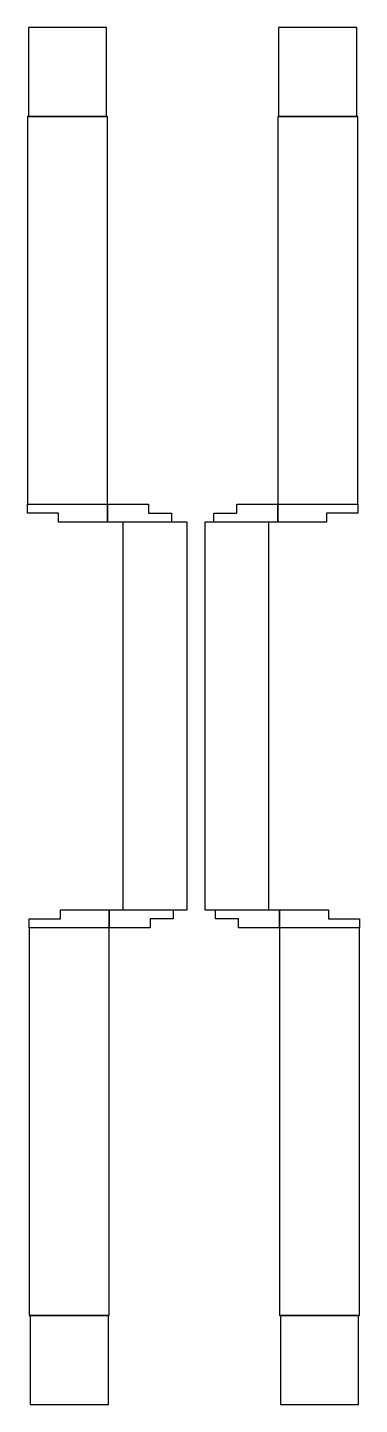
# Model space of a CAD drawing. Extents: x 391 to 578, y -399 to 375.
import ezdxf

# ---------------------------------------------------------------- set-up
doc = ezdxf.new("R2010")
doc.units = 9
doc.layers.add('Default', color=1, linetype='CONTINUOUS')
doc.layers.add('NA', color=136, linetype='CONTINUOUS')

# ---------------------------------------------------------------- blocks, each defined once
blk = doc.blocks.new('lab_p4_6')
at = {"layer": 'NA'}
for points in [[(391.3, 374.8), (391.3, 324.8), (435.3, 324.8), (435.3, 374.8)], [(532, 374.8), (532, 324.8), (576, 324.8), (576, 374.8)], [(390.8, 324.8), (390.8, 107), (435.8, 107), (435.8, 324.8)], [(531.5, 324.8), (531.5, 107), (576.5, 107), (576.5, 324.8)], [(435.8, 97), (408.3, 97), (408.3, 102), (390.8, 102), (390.8, 107), (435.8, 107)], [(435.8, 107), (458.8, 107), (458.8, 102), (471.8, 102), (471.8, 97), (435.8, 97)], [(531.5, 97), (495.5, 97), (495.5, 102), (508.5, 102), (508.5, 107), (531.5, 107)], [(531.5, 107), (576.5, 107), (576.5, 102), (559, 102), (559, 97), (531.5, 97)], [(444.5, 97), (444.5, -120.8), (480.5, -120.8), (480.5, 97)], [(490.5, 97), (490.5, -120.8), (526.5, -120.8), (526.5, 97)], [(436.8, -130.8), (391.8, -130.8), (391.8, -125.8), (409.3, -125.8), (409.3, -120.8), (436.8, -120.8)], [(436.8, -120.8), (472.8, -120.8), (472.8, -125.8), (459.8, -125.8), (459.8, -130.8), (436.8, -130.8)], [(532.5, -130.8), (509.5, -130.8), (509.5, -125.8), (496.5, -125.8), (496.5, -120.8), (532.5, -120.8)], [(532.5, -120.8), (560, -120.8), (560, -125.8), (577.5, -125.8), (577.5, -130.8), (532.5, -130.8)], [(436.8, -348.6), (436.8, -130.8), (391.8, -130.8), (391.8, -348.6)], [(577.5, -348.6), (577.5, -130.8), (532.5, -130.8), (532.5, -348.6)], [(392.3, -348.6), (392.3, -398.6), (436.3, -398.6), (436.3, -348.6)], [(533, -348.6), (533, -398.6), (577, -398.6), (577, -348.6)]]:
    blk.add_lwpolyline(points, close=True, dxfattribs=at)

msp = doc.modelspace()

# ---------------------------------------------------------------- block references
at = {"layer": 'Default'}
msp.add_blockref('lab_p4_6', (0, 0), dxfattribs=at)

doc.saveas('drawing.dxf')
